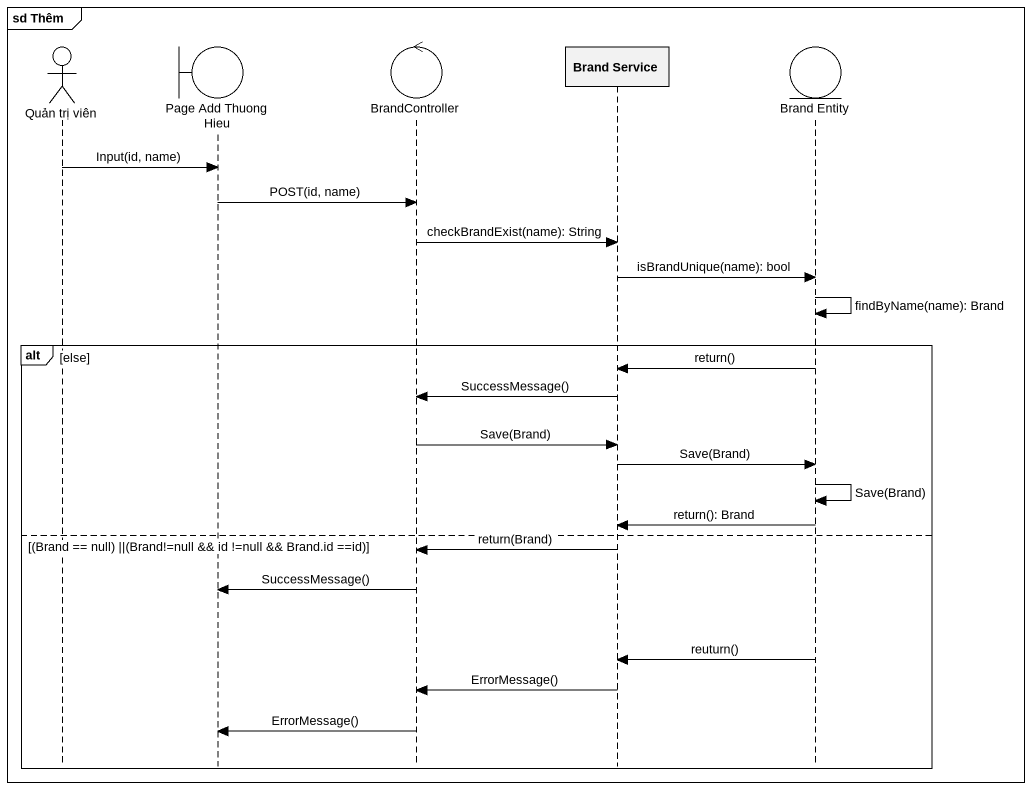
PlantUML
@startuml
mainframe sd Thêm
hide footbox
actor "Quản trị viên" as Quản_trị_viên
boundary "Page Add Thuong Hieu" as Page_Add_Thuong_Hieu
control BrandController
participant "Brand Service" as Brand_Service
entity "Brand Entity" as Brand_Entity

Quản_trị_viên -> Page_Add_Thuong_Hieu : Input(id, name)
Page_Add_Thuong_Hieu -> BrandController : POST(id, name)
BrandController -> Brand_Service : checkBrandExist(name): String
Brand_Service -> Brand_Entity : isBrandUnique(name): bool
Brand_Entity -> Brand_Entity : findByName(name): Brand
alt else
  Brand_Entity -> Brand_Service : return()
  Brand_Service -> BrandController : SuccessMessage()
  BrandController -> Brand_Service : Save(Brand)
  Brand_Service -> Brand_Entity : Save(Brand)
  Brand_Entity -> Brand_Entity : Save(Brand)
  Brand_Entity -> Brand_Service : return(): Brand
else (Brand == null) ||(Brand!=null && id !=null && Brand.id ==id)
  Brand_Service -> BrandController : return(Brand)
  BrandController -> Page_Add_Thuong_Hieu : SuccessMessage()
  Brand_Entity -> Brand_Service : reuturn()
  Brand_Service -> BrandController : ErrorMessage()
  BrandController -> Page_Add_Thuong_Hieu : ErrorMessage()
end
@enduml
